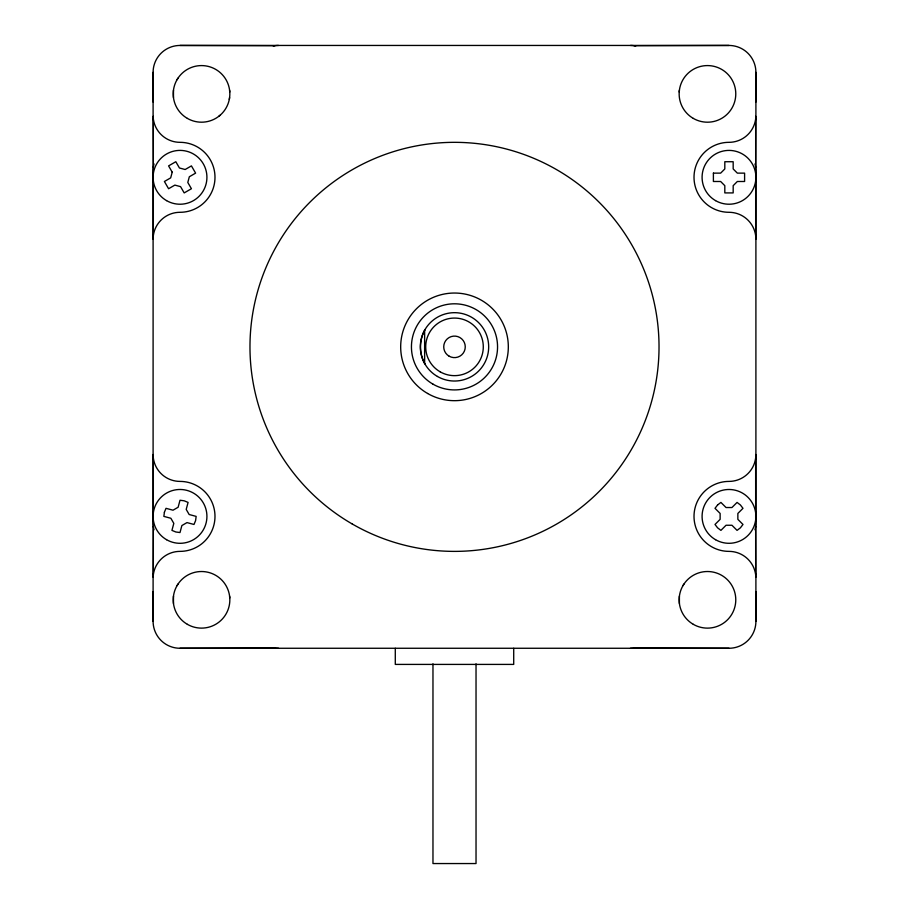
<?xml version="1.0" encoding="UTF-8"?>
<svg xmlns="http://www.w3.org/2000/svg" width="909" height="909" viewBox="0 0 909 909"><rect width="100%" height="100%" fill="white"/><g stroke="black" fill="none" stroke-linecap="round" stroke-linejoin="round"><path stroke-width="1.36" d="M755.902 454.5A26.906 26.906 0 0 1 728.995 481.406A34.985 34.985 0 0 0 694.01 516.392A34.985 34.985 0 0 0 728.995 551.377A26.906 26.906 0 0 1 755.902 578.294L755.902 621.347A26.906 26.906 0 0 1 728.995 648.265L180.005 648.265A26.906 26.906 0 0 1 153.098 621.347L153.167 591.577M153.201 577.397L153.326 526.368M755.674 167.347L755.799 116.307M755.834 102.126L755.902 72.356A26.906 26.906 0 0 0 728.995 45.45L180.005 45.45A26.906 26.906 0 0 0 153.098 72.356L153.098 115.42A26.906 26.906 0 0 0 180.005 142.327A34.985 34.985 0 0 1 214.99 177.312A34.985 34.985 0 0 1 180.005 212.297A26.906 26.906 0 0 0 153.098 239.215M173.471 90.196L173.471 97.581M173.471 596.122L173.471 603.519M679.216 92.036L679.398 90.196M679.398 596.122L679.398 603.519M229.307 99.411L229.602 97.581M424.901 329.762C419.06 340.284 419.06 353.419 424.901 363.941M177.016 79.731L177.994 78.163M177.016 585.669L177.994 584.089M682.943 585.669L683.92 584.089M218.774 116.352L220.205 115.17M634.016 45.677L728.995 45.45M180.005 648.265L274.984 648.026M180.005 45.45L274.984 45.677M634.016 648.026L728.995 648.265M229.602 90.196L229.784 92.036M229.602 596.122L229.784 597.974M755.674 526.368L755.799 577.397M755.834 591.577L755.902 621.347M153.098 72.356L153.167 102.126M153.201 116.307L153.326 167.347M755.902 72.356L755.902 115.42A26.906 26.906 0 0 1 728.995 142.327A34.985 34.985 0 0 0 694.01 177.312A34.985 34.985 0 0 0 728.995 212.297A26.906 26.906 0 0 1 755.902 239.215M755.674 118.931L755.674 235.692M755.652 458.159L755.674 574.783M513.71 648.265L513.71 664.411L395.29 664.411L395.29 648.265M476.032 663.843L476.032 863.55L432.968 863.55L432.968 663.843M424.628 330.421L424.628 363.282M153.326 118.931L153.326 235.692M153.326 458.011L153.326 574.783M153.098 621.347L153.098 578.294A26.906 26.906 0 0 1 180.005 551.377A34.985 34.985 0 0 0 214.99 516.392A34.985 34.985 0 0 0 180.005 481.406A26.906 26.906 0 0 1 153.098 454.5M754.993 163.893A26.906 26.906 0 0 1 755.902 170.858L755.902 522.857A26.906 26.906 0 0 1 754.993 529.822M154.007 163.893A26.906 26.906 0 0 0 153.098 170.858L153.098 522.857A26.906 26.906 0 0 0 154.007 529.822M273.245 45.973A26.906 26.906 0 0 1 278.506 45.45M278.506 648.265A26.906 26.906 0 0 1 273.245 647.742M635.755 647.742A26.906 26.906 0 0 1 630.494 648.265M630.494 45.45A26.906 26.906 0 0 1 635.755 45.973M164.404 512.221L163.859 516.392L170.858 518.266L173.812 523.379L171.937 530.379L175.823 531.992L180.005 532.538L181.88 525.55L186.993 522.595L193.992 524.47L195.605 520.573L196.151 516.392L189.163 514.517L186.209 509.404L188.083 502.416L184.186 500.802L180.005 500.245L178.13 507.245L173.017 510.199L166.017 508.324L164.404 512.221M713.395 173.13L713.395 181.493L720.644 181.493L724.814 185.675L724.814 192.913L733.177 192.913L733.177 185.675L737.347 181.493L744.596 181.493L744.596 173.13L737.347 173.13L733.177 168.96L733.177 161.722L724.814 161.722L724.814 168.96L720.644 173.13L713.395 173.13M172.21 172.165L170.676 177.869L164.404 181.493L168.585 188.731L174.858 185.106L180.561 186.64L184.186 192.913L191.424 188.731L187.799 182.459L189.333 176.755L195.605 173.13L191.424 165.892L185.152 169.517L179.448 167.995L175.823 161.722L168.585 165.892L172.21 172.165M717.576 504.984L715.008 508.324L720.133 513.437L720.133 519.346L715.008 524.47L717.576 527.811L720.917 530.379L726.041 525.254L731.95 525.254L737.063 530.379L740.415 527.811L742.983 524.47L737.858 519.346L737.858 513.437L742.983 508.324L740.415 504.984L737.063 502.416L731.95 507.529L726.041 507.529L720.917 502.416L717.576 504.984M715.542 539.696A26.906 26.906 0 0 0 755.902 516.392A26.906 26.906 0 0 0 715.542 493.087A26.906 26.906 0 0 0 715.542 539.696M166.552 539.696A26.906 26.906 0 0 0 206.922 516.392A26.906 26.906 0 0 0 166.552 493.087A26.906 26.906 0 0 0 166.552 539.696M166.552 200.616A26.906 26.906 0 0 0 206.922 177.312A26.906 26.906 0 0 0 166.552 154.007A26.906 26.906 0 0 0 166.552 200.616M715.542 200.616A26.906 26.906 0 0 0 755.902 177.312A26.906 26.906 0 0 0 715.542 154.007A26.906 26.906 0 0 0 715.542 200.616M427.594 393.472A53.824 53.824 0 0 0 508.324 346.852A53.824 53.824 0 0 0 427.594 300.243A53.824 53.824 0 0 0 427.594 393.472M352.238 523.982A204.525 204.525 0 0 0 659.025 346.852A204.525 204.525 0 0 0 352.238 169.733A204.525 204.525 0 0 0 352.238 523.982M693.306 118.409A28.315 28.315 0 0 0 735.779 93.888A28.315 28.315 0 0 0 693.306 69.368A28.315 28.315 0 0 0 693.306 118.409M187.379 118.409A28.315 28.315 0 0 0 229.841 93.888A28.315 28.315 0 0 0 187.379 69.368A28.315 28.315 0 0 0 187.379 118.409M693.306 624.335A28.315 28.315 0 0 0 735.779 599.815A28.315 28.315 0 0 0 693.306 575.306A28.315 28.315 0 0 0 693.306 624.335M187.379 624.335A28.315 28.315 0 0 0 229.841 599.815A28.315 28.315 0 0 0 187.379 575.306A28.315 28.315 0 0 0 187.379 624.335M440.104 371.792A28.793 28.793 0 0 0 483.293 346.852A28.793 28.793 0 0 0 440.104 321.922A28.793 28.793 0 0 0 440.104 371.792M437.411 376.451A34.178 34.178 0 0 0 488.678 346.852A34.178 34.178 0 0 0 437.411 317.252A34.178 34.178 0 0 0 437.411 376.451M432.968 384.143A43.053 43.053 0 0 0 497.553 346.852A43.053 43.053 0 0 0 432.968 309.571A43.053 43.053 0 0 0 432.968 384.143M449.114 356.18A10.76 10.76 0 0 0 465.26 346.852A10.76 10.76 0 0 0 449.114 337.534A10.76 10.76 0 0 0 449.114 356.18"/></g></svg>
